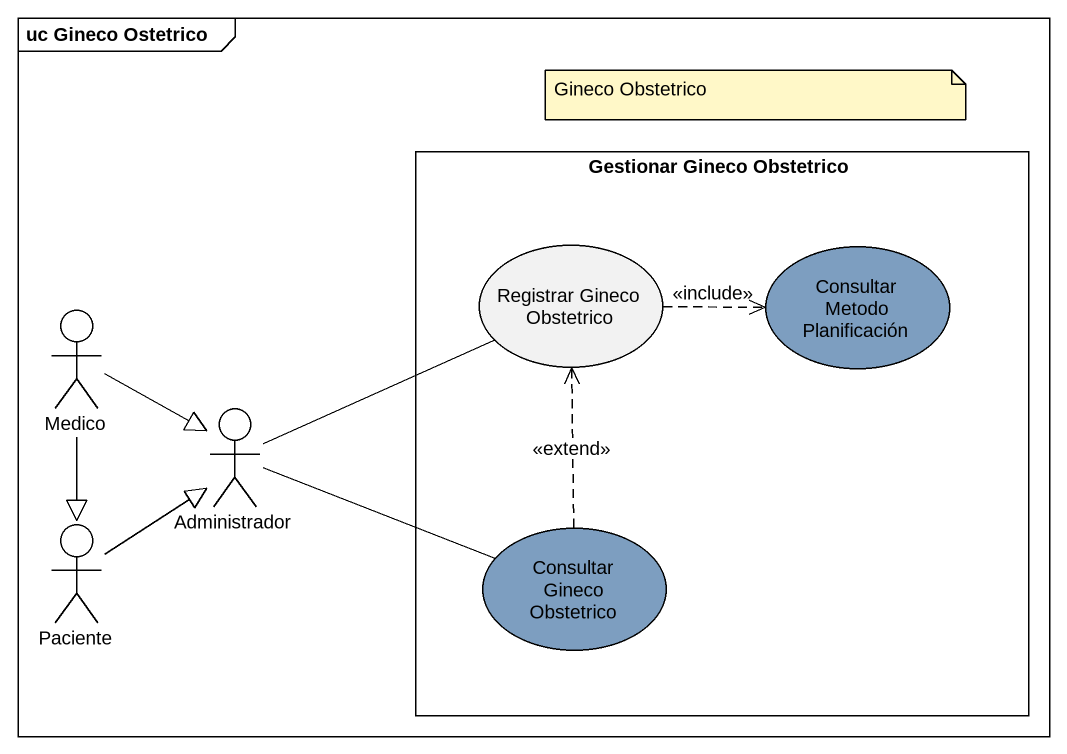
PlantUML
@startuml
mainframe uc Gineco Ostetrico
rectangle "Gestionar Gineco Obstetrico" as Gestionar_Gineco_Obstetrico {
  usecase "Registrar Gineco Obstetrico" as Registrar_Gineco_Obstetrico
  usecase "Consultar Metodo Planificación" as Consultar_Metodo #7D9EC0
  usecase "Consultar Gineco Obstetrico" as Consultar_Gineco_Obstetrico #7D9EC0
}
actor Medico
actor Administrador
actor Paciente
Registrar_Gineco_Obstetrico .right.> Consultar_Metodo : <<include>>
Medico --|> Administrador
Medico --|> Paciente
Administrador -right- Registrar_Gineco_Obstetrico
Administrador -right- Consultar_Gineco_Obstetrico
Paciente -up-|> Administrador
Consultar_Gineco_Obstetrico .up.> Registrar_Gineco_Obstetrico : <<extend>>
note as N1
  Gineco Obstetrico
end note
@enduml
